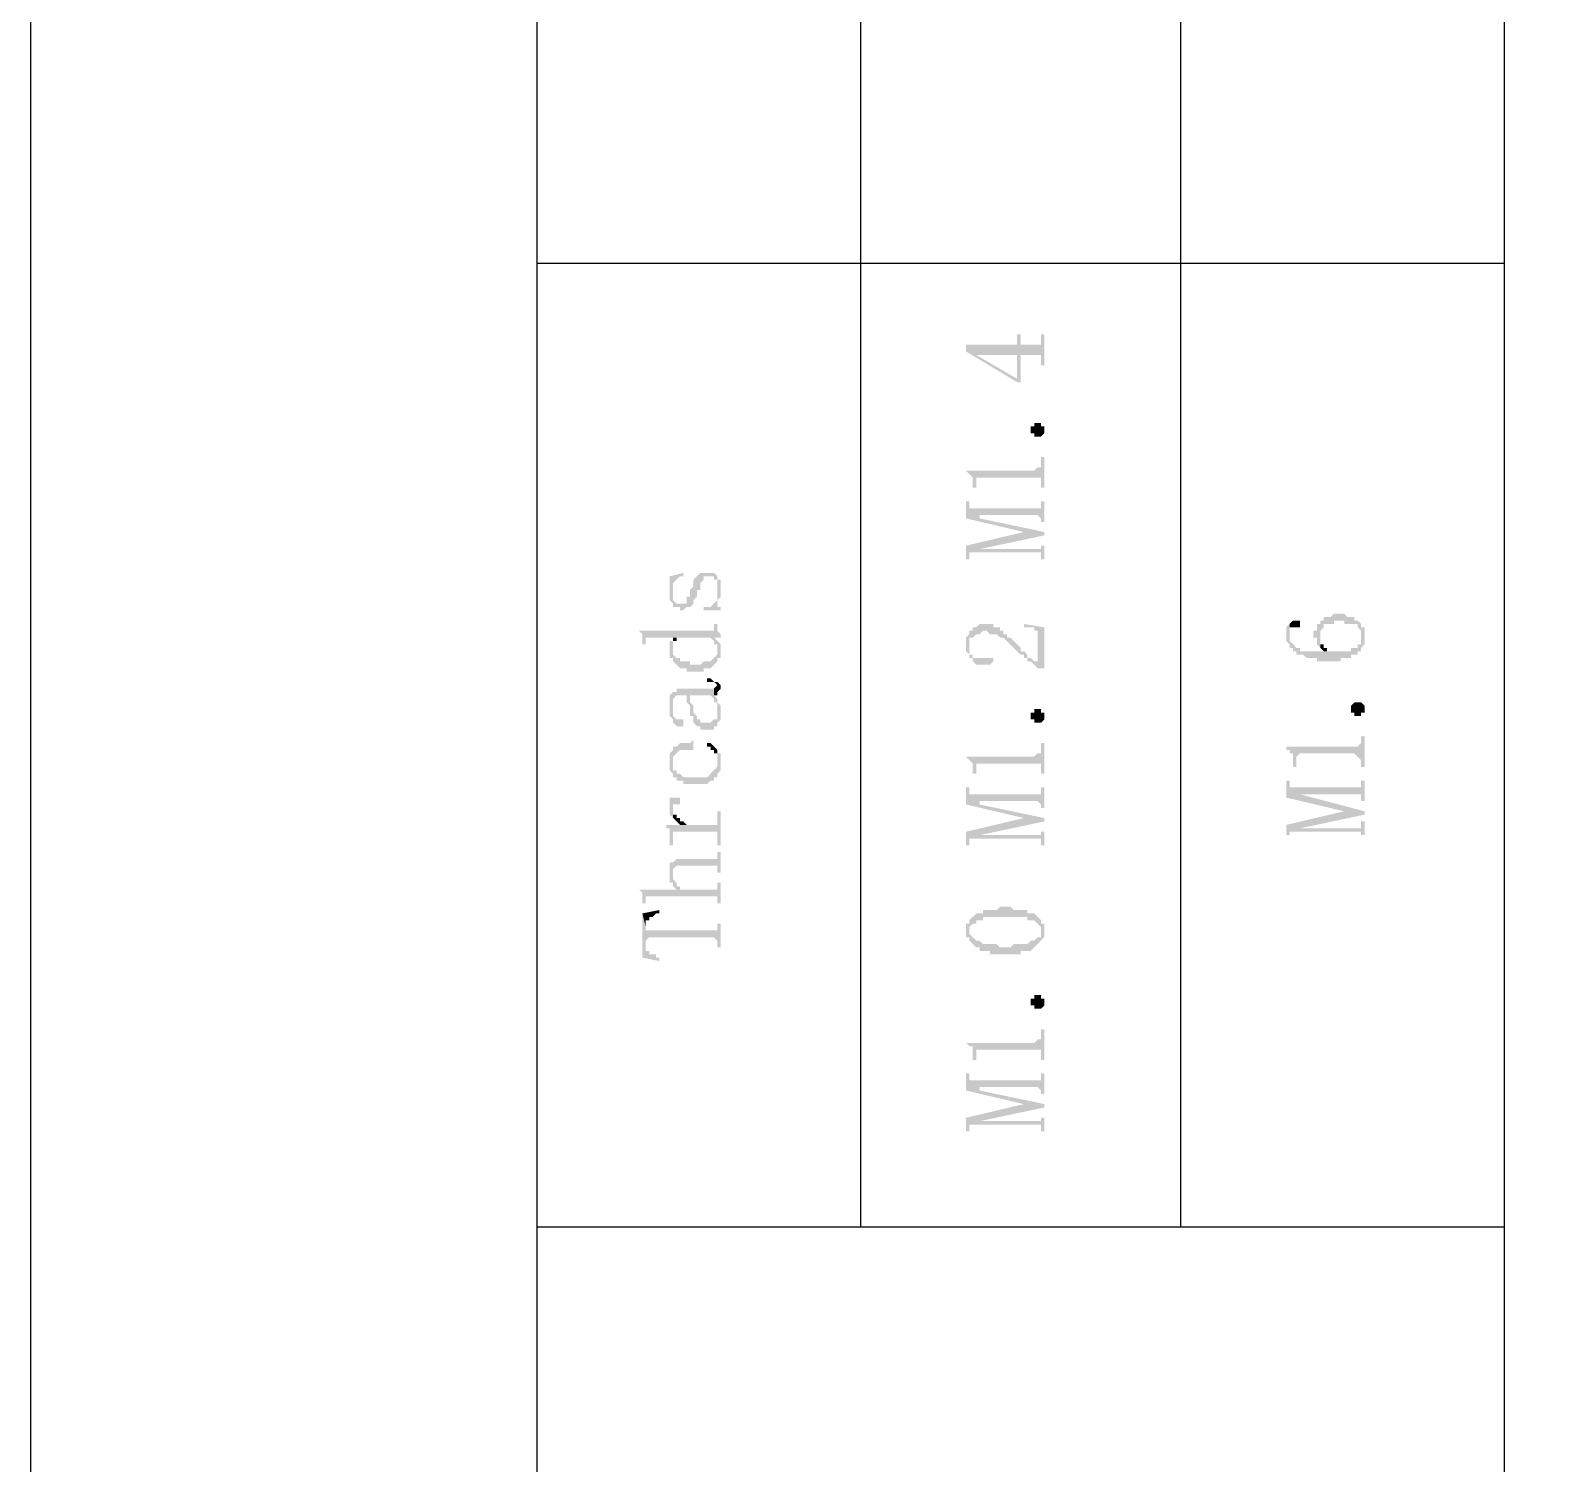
# Model space of a CAD drawing. Header units: millimetres. Extents: x 7018 to 13530, y 4187 to 5692.
# Drawn here: x 12184.84 to 12205.14, y 5096.32 to 5115.31 of the extents above; entities that cross this region are included whole.
import ezdxf

# ---------------------------------------------------------------- set-up
doc = ezdxf.new("R2010")
doc.units = ezdxf.units.MM

msp = doc.modelspace()

# ---------------------------------------------------------------- hatches: boundary and pattern name
at = {"transparency": 33554559}
for points in [[(12197.238, 5111.144), (12197.238, 5111.054), (12197.915, 5110.648), (12197.96, 5110.648), (12197.96, 5111.009), (12198.231, 5111.009), (12198.231, 5110.873), (12198.276, 5110.873), (12198.276, 5111.28), (12198.231, 5111.28), (12198.231, 5111.189), (12198.231, 5111.144), (12197.96, 5111.144), (12197.96, 5111.28), (12197.915, 5111.28), (12197.915, 5110.693), (12197.373, 5111.009), (12197.373, 5111.009)], [(12197.238, 5111.144), (12197.373, 5111.009), (12197.915, 5111.009), (12197.915, 5110.693), (12197.915, 5111.144)], [(12198.276, 5110.016), (12198.276, 5109.971), (12198.276, 5109.971), (12198.231, 5109.926), (12198.141, 5109.926), (12198.141, 5109.971), (12198.095, 5109.971), (12198.095, 5110.016), (12198.095, 5110.061), (12198.141, 5110.061), (12198.141, 5110.106), (12198.231, 5110.106), (12198.231, 5110.061), (12198.276, 5110.061), (12198.276, 5110.016)], [(12197.238, 5109.474), (12197.238, 5109.474), (12197.283, 5109.429), (12197.283, 5109.429), (12197.328, 5109.384), (12197.328, 5109.339), (12197.328, 5109.249), (12197.373, 5109.249), (12197.373, 5109.384), (12198.231, 5109.384), (12198.231, 5109.339), (12198.231, 5109.249), (12198.276, 5109.249), (12198.276, 5109.655), (12198.231, 5109.655), (12198.231, 5109.565), (12198.231, 5109.519), (12198.186, 5109.519), (12198.141, 5109.474)], [(12197.238, 5109.068), (12197.238, 5108.843), (12198.005, 5108.662), (12198.005, 5108.662), (12198.276, 5108.617), (12198.276, 5108.662), (12197.418, 5108.843), (12197.418, 5108.888), (12197.328, 5108.978), (12197.283, 5108.978), (12197.283, 5109.068)], [(12197.328, 5108.978), (12197.418, 5108.888), (12198.186, 5108.888), (12198.231, 5108.843), (12198.231, 5108.797), (12198.276, 5108.797), (12198.276, 5109.068), (12198.231, 5109.068), (12198.231, 5109.023), (12198.231, 5108.978), (12198.186, 5108.978)], [(12197.238, 5108.481), (12197.238, 5108.301), (12197.283, 5108.301), (12197.283, 5108.346), (12197.283, 5108.391), (12197.328, 5108.391), (12197.418, 5108.436), (12198.276, 5108.617), (12198.005, 5108.662)], [(12197.328, 5108.391), (12198.231, 5108.391), (12198.231, 5108.301), (12198.276, 5108.301), (12198.276, 5108.481), (12198.231, 5108.481), (12198.231, 5108.436), (12197.418, 5108.436)], [(12193.311, 5108.075), (12193.311, 5108.03), (12193.357, 5107.714), (12193.357, 5107.895), (12193.357, 5107.94), (12193.357, 5107.985), (12193.402, 5108.03), (12193.402, 5108.03), (12193.447, 5108.075), (12193.492, 5108.075), (12193.492, 5108.12)], [(12193.311, 5107.895), (12193.311, 5107.804), (12193.311, 5107.759), (12193.357, 5107.714), (12193.311, 5108.03), (12193.311, 5107.985)], [(12193.357, 5107.714), (12193.357, 5107.669), (12193.447, 5107.669), (12193.447, 5107.624), (12193.492, 5107.624), (12193.537, 5107.669), (12193.582, 5107.669), (12193.627, 5107.714), (12193.627, 5107.759), (12193.627, 5107.759), (12193.672, 5107.804), (12193.672, 5107.85), (12193.672, 5107.895), (12193.718, 5107.895), (12193.718, 5107.985), (12193.718, 5107.985), (12193.763, 5108.03), (12193.763, 5108.075), (12193.898, 5108.075), (12193.898, 5108.03), (12193.943, 5108.03), (12193.943, 5107.985), (12193.943, 5107.714), (12193.943, 5107.759), (12193.988, 5107.804), (12193.988, 5107.895), (12193.988, 5108.03), (12193.943, 5108.03), (12193.943, 5108.075), (12193.943, 5108.075), (12193.898, 5108.12), (12193.718, 5108.12), (12193.672, 5108.075), (12193.672, 5108.075), (12193.627, 5108.03), (12193.627, 5107.985), (12193.627, 5107.94), (12193.582, 5107.895), (12193.582, 5107.85), (12193.582, 5107.804), (12193.537, 5107.804), (12193.537, 5107.714), (12193.402, 5107.714), (12193.357, 5107.759), (12193.357, 5107.804), (12193.357, 5107.895)], [(12193.763, 5107.669), (12193.763, 5107.624), (12193.988, 5107.624), (12193.988, 5107.669), (12193.943, 5107.669), (12193.943, 5107.895), (12193.943, 5107.85), (12193.943, 5107.759), (12193.943, 5107.759), (12193.898, 5107.714), (12193.898, 5107.714), (12193.853, 5107.669), (12193.808, 5107.669)], [(12192.905, 5107.353), (12192.905, 5107.353), (12192.95, 5107.308), (12192.95, 5107.263), (12192.95, 5107.173), (12192.995, 5107.173), (12192.995, 5107.263), (12193.402, 5107.263), (12193.402, 5107.218), (12193.402, 5107.263), (12193.988, 5107.263), (12193.988, 5107.308), (12193.988, 5107.308), (12193.943, 5107.353), (12193.943, 5107.398), (12193.943, 5107.443), (12193.898, 5107.443), (12193.898, 5107.398), (12193.898, 5107.353), (12193.853, 5107.353)], [(12197.238, 5107.173), (12197.238, 5107.127), (12197.238, 5107.082), (12197.283, 5107.037), (12197.283, 5107.173), (12197.283, 5107.263), (12197.328, 5107.263), (12197.373, 5107.308), (12197.418, 5107.308), (12197.464, 5107.353), (12197.509, 5107.353), (12197.554, 5107.308), (12197.644, 5107.308), (12197.689, 5107.263), (12197.734, 5107.263), (12197.779, 5107.218), (12197.779, 5107.218), (12197.825, 5107.173), (12197.825, 5107.173), (12197.87, 5107.127), (12197.87, 5107.127), (12197.915, 5107.082), (12197.915, 5107.082), (12197.96, 5107.037), (12198.005, 5107.037), (12198.005, 5106.992), (12198.05, 5106.992), (12198.05, 5106.947), (12198.095, 5106.947), (12198.141, 5106.902), (12198.141, 5106.902), (12198.186, 5106.857), (12198.186, 5106.947), (12198.141, 5106.947), (12198.095, 5106.992), (12198.05, 5106.992), (12198.05, 5107.037), (12198.05, 5107.037), (12198.005, 5107.082), (12197.96, 5107.082), (12197.96, 5107.127), (12197.96, 5107.127), (12197.915, 5107.173), (12197.915, 5107.173), (12197.87, 5107.218), (12197.87, 5107.218), (12197.825, 5107.263), (12197.779, 5107.263), (12197.779, 5107.308), (12197.734, 5107.308), (12197.734, 5107.353), (12197.689, 5107.353), (12197.689, 5107.398), (12197.599, 5107.398), (12197.599, 5107.443), (12197.418, 5107.443), (12197.373, 5107.398), (12197.328, 5107.398), (12197.328, 5107.353), (12197.283, 5107.353), (12197.283, 5107.308), (12197.283, 5107.308), (12197.238, 5107.263), (12197.238, 5107.218), (12197.238, 5107.218)], [(12198.005, 5107.443), (12198.005, 5107.398), (12198.141, 5107.398), (12198.141, 5107.353), (12198.186, 5107.353), (12198.186, 5106.857), (12198.276, 5106.857), (12198.276, 5107.398)], [(12201.48, 5107.308), (12201.48, 5107.263), (12201.48, 5107.218), (12201.525, 5107.173), (12201.525, 5107.127), (12201.571, 5107.127), (12201.571, 5107.082), (12201.616, 5107.082), (12201.616, 5107.037), (12201.706, 5107.037), (12201.751, 5106.992), (12201.887, 5106.992), (12201.887, 5106.947), (12202.202, 5106.947), (12202.202, 5106.992), (12202.338, 5106.992), (12202.338, 5107.037), (12202.428, 5107.037), (12202.428, 5107.082), (12202.473, 5107.082), (12202.473, 5107.127), (12202.473, 5107.263), (12202.473, 5107.173), (12202.428, 5107.173), (12202.428, 5107.127), (12202.338, 5107.127), (12202.338, 5107.082), (12201.661, 5107.082), (12201.661, 5107.127), (12201.616, 5107.127), (12201.571, 5107.173), (12201.571, 5107.173), (12201.525, 5107.218), (12201.525, 5107.263), (12201.525, 5107.443), (12201.48, 5107.398), (12201.48, 5107.353)], [(12201.525, 5107.443), (12201.525, 5107.308), (12201.525, 5107.398), (12201.661, 5107.398), (12201.661, 5107.489), (12201.571, 5107.489)], [(12201.841, 5107.308), (12201.841, 5107.263), (12201.887, 5107.263), (12201.887, 5107.173), (12201.887, 5107.173), (12201.932, 5107.127), (12201.932, 5107.308), (12201.932, 5107.353), (12201.932, 5107.353), (12201.977, 5107.398), (12201.977, 5107.443), (12202.112, 5107.443), (12202.112, 5107.489), (12202.248, 5107.489), (12202.248, 5107.443), (12202.428, 5107.443), (12202.428, 5107.398), (12202.428, 5107.398), (12202.473, 5107.353), (12202.473, 5107.127), (12202.518, 5107.173), (12202.518, 5107.263), (12202.518, 5107.308), (12202.518, 5107.398), (12202.473, 5107.398), (12202.473, 5107.443), (12202.473, 5107.443), (12202.428, 5107.489), (12202.383, 5107.489), (12202.383, 5107.534), (12202.293, 5107.534), (12202.248, 5107.579), (12202.112, 5107.579), (12202.067, 5107.534), (12201.977, 5107.534), (12201.977, 5107.489), (12201.932, 5107.489), (12201.932, 5107.443), (12201.887, 5107.443), (12201.887, 5107.398), (12201.887, 5107.353), (12201.841, 5107.353)], [(12193.311, 5107.082), (12193.311, 5107.037), (12193.311, 5106.992), (12193.357, 5106.992), (12193.357, 5106.947), (12193.357, 5106.947), (12193.402, 5106.902), (12193.402, 5106.902), (12193.447, 5106.857), (12193.537, 5106.857), (12193.537, 5106.812), (12193.763, 5106.812), (12193.763, 5106.857), (12193.853, 5106.857), (12193.898, 5106.902), (12193.898, 5106.902), (12193.943, 5106.947), (12193.943, 5107.082), (12193.943, 5107.037), (12193.943, 5107.037), (12193.898, 5106.992), (12193.898, 5106.992), (12193.853, 5106.947), (12193.763, 5106.947), (12193.718, 5106.902), (12193.582, 5106.902), (12193.582, 5106.947), (12193.447, 5106.947), (12193.447, 5106.992), (12193.402, 5106.992), (12193.357, 5107.037), (12193.357, 5107.218), (12193.311, 5107.218), (12193.311, 5107.173), (12193.311, 5107.127)], [(12193.357, 5107.218), (12193.357, 5107.127), (12193.357, 5107.218), (12193.402, 5107.218), (12193.402, 5107.263), (12193.357, 5107.263)], [(12193.853, 5107.263), (12193.898, 5107.218), (12193.898, 5107.173), (12193.943, 5107.173), (12193.943, 5106.947), (12193.943, 5106.992), (12193.988, 5106.992), (12193.988, 5107.037), (12193.988, 5107.082), (12193.988, 5107.127), (12193.988, 5107.173), (12193.943, 5107.218), (12193.943, 5107.218), (12193.898, 5107.263)], [(12201.932, 5107.127), (12201.932, 5107.127), (12201.977, 5107.082), (12202.022, 5107.082), (12202.022, 5107.127), (12201.977, 5107.127), (12201.977, 5107.173), (12201.932, 5107.173), (12201.932, 5107.218), (12201.932, 5107.308)], [(12197.283, 5107.037), (12197.283, 5106.992), (12197.328, 5106.992), (12197.328, 5106.947), (12197.328, 5106.947), (12197.373, 5106.902), (12197.554, 5106.902), (12197.599, 5106.947), (12197.599, 5106.992), (12197.328, 5106.992), (12197.328, 5107.037), (12197.283, 5107.037), (12197.283, 5107.127), (12197.283, 5107.127)], [(12193.808, 5106.721), (12193.808, 5106.676), (12193.898, 5106.676), (12193.943, 5106.631), (12193.943, 5106.496), (12193.943, 5106.541), (12193.943, 5106.541), (12193.988, 5106.586), (12193.988, 5106.631), (12193.943, 5106.676), (12193.898, 5106.676), (12193.853, 5106.721)], [(12193.898, 5106.586), (12193.898, 5106.496), (12193.943, 5106.496), (12193.943, 5106.631), (12193.943, 5106.631)], [(12193.311, 5106.36), (12193.311, 5106.315), (12193.311, 5106.225), (12193.311, 5106.225), (12193.357, 5106.18), (12193.357, 5106.36), (12193.357, 5106.45), (12193.357, 5106.45), (12193.402, 5106.496), (12193.537, 5106.496), (12193.537, 5106.405), (12193.582, 5106.36), (12193.582, 5106.315), (12193.582, 5106.496), (12193.853, 5106.496), (12193.898, 5106.45), (12193.898, 5106.405), (12193.943, 5106.405), (12193.943, 5106.315), (12193.943, 5106.27), (12193.943, 5106.45), (12193.943, 5106.45), (12193.898, 5106.496), (12193.898, 5106.586), (12193.402, 5106.586), (12193.402, 5106.541), (12193.357, 5106.541), (12193.311, 5106.496)], [(12193.582, 5106.315), (12193.582, 5106.225), (12193.627, 5106.225), (12193.627, 5106.18), (12193.627, 5106.135), (12193.627, 5106.135), (12193.672, 5106.089), (12193.718, 5106.089), (12193.718, 5106.044), (12193.898, 5106.044), (12193.898, 5106.089), (12193.943, 5106.089), (12193.943, 5106.135), (12193.943, 5106.135), (12193.988, 5106.18), (12193.988, 5106.27), (12193.988, 5106.315), (12193.988, 5106.36), (12193.943, 5106.405), (12193.943, 5106.225), (12193.943, 5106.18), (12193.898, 5106.18), (12193.853, 5106.135), (12193.718, 5106.135), (12193.718, 5106.18), (12193.672, 5106.18), (12193.672, 5106.225), (12193.672, 5106.225), (12193.627, 5106.27), (12193.627, 5106.315), (12193.627, 5106.36), (12193.582, 5106.405), (12193.582, 5106.496)], [(12202.518, 5106.315), (12202.518, 5106.27), (12202.473, 5106.27), (12202.473, 5106.225), (12202.383, 5106.225), (12202.383, 5106.27), (12202.338, 5106.27), (12202.338, 5106.315), (12202.338, 5106.36), (12202.338, 5106.36), (12202.383, 5106.405), (12202.473, 5106.405), (12202.518, 5106.36), (12202.518, 5106.315)], [(12193.357, 5106.18), (12193.357, 5106.135), (12193.357, 5106.135), (12193.402, 5106.089), (12193.492, 5106.089), (12193.492, 5106.135), (12193.492, 5106.18), (12193.402, 5106.18), (12193.357, 5106.225), (12193.357, 5106.36)], [(12198.276, 5106.225), (12198.276, 5106.18), (12198.276, 5106.18), (12198.231, 5106.135), (12198.141, 5106.135), (12198.141, 5106.18), (12198.095, 5106.18), (12198.095, 5106.225), (12198.095, 5106.27), (12198.141, 5106.27), (12198.141, 5106.315), (12198.231, 5106.315), (12198.231, 5106.27), (12198.276, 5106.27), (12198.276, 5106.225)], [(12193.311, 5105.728), (12193.357, 5105.638), (12193.357, 5105.683), (12193.357, 5105.683), (12193.402, 5105.728), (12193.402, 5105.728), (12193.447, 5105.774), (12193.627, 5105.774), (12193.627, 5105.322), (12193.808, 5105.322), (12193.853, 5105.367), (12193.898, 5105.367), (12193.898, 5105.412), (12193.943, 5105.412), (12193.943, 5105.458), (12193.943, 5105.458), (12193.988, 5105.503), (12193.988, 5105.548), (12193.988, 5105.638), (12193.988, 5105.683), (12193.988, 5105.728), (12193.943, 5105.728), (12193.943, 5105.774), (12193.943, 5105.638), (12193.943, 5105.548), (12193.943, 5105.548), (12193.898, 5105.503), (12193.898, 5105.503), (12193.853, 5105.458), (12193.853, 5105.458), (12193.808, 5105.412), (12193.627, 5105.412), (12193.627, 5105.909), (12193.627, 5105.909), (12193.582, 5105.864), (12193.447, 5105.864), (12193.402, 5105.819), (12193.357, 5105.819), (12193.357, 5105.774), (12193.357, 5105.774)], [(12193.808, 5105.819), (12193.853, 5105.819), (12193.853, 5105.774), (12193.898, 5105.774), (12193.898, 5105.728), (12193.943, 5105.728), (12193.943, 5105.683), (12193.943, 5105.638), (12193.943, 5105.774), (12193.943, 5105.774), (12193.898, 5105.819), (12193.898, 5105.819), (12193.853, 5105.864), (12193.808, 5105.864)], [(12197.238, 5105.683), (12197.238, 5105.683), (12197.283, 5105.638), (12197.283, 5105.638), (12197.328, 5105.593), (12197.328, 5105.548), (12197.328, 5105.458), (12197.373, 5105.458), (12197.373, 5105.593), (12198.231, 5105.593), (12198.231, 5105.548), (12198.231, 5105.458), (12198.276, 5105.458), (12198.276, 5105.864), (12198.231, 5105.864), (12198.231, 5105.774), (12198.231, 5105.728), (12198.186, 5105.728), (12198.141, 5105.683)], [(12201.48, 5105.819), (12201.48, 5105.774), (12201.525, 5105.774), (12201.525, 5105.728), (12201.571, 5105.728), (12201.571, 5105.683), (12201.571, 5105.548), (12201.616, 5105.548), (12201.616, 5105.683), (12201.616, 5105.683), (12201.661, 5105.728), (12202.383, 5105.728), (12202.428, 5105.683), (12202.428, 5105.683), (12202.473, 5105.638), (12202.473, 5105.548), (12202.518, 5105.548), (12202.518, 5105.954), (12202.473, 5105.954), (12202.473, 5105.864), (12202.473, 5105.864), (12202.428, 5105.819), (12202.383, 5105.819)], [(12193.311, 5105.593), (12193.311, 5105.503), (12193.311, 5105.503), (12193.357, 5105.458), (12193.357, 5105.412), (12193.402, 5105.412), (12193.402, 5105.367), (12193.492, 5105.367), (12193.492, 5105.322), (12193.627, 5105.322), (12193.627, 5105.412), (12193.492, 5105.412), (12193.447, 5105.458), (12193.402, 5105.458), (12193.402, 5105.503), (12193.357, 5105.503), (12193.357, 5105.548), (12193.357, 5105.638), (12193.311, 5105.728), (12193.311, 5105.683), (12193.311, 5105.638)], [(12197.238, 5105.277), (12197.238, 5105.051), (12198.005, 5104.871), (12198.005, 5104.871), (12198.276, 5104.826), (12198.276, 5104.871), (12197.418, 5105.051), (12197.418, 5105.097), (12197.328, 5105.187), (12197.283, 5105.187), (12197.283, 5105.277)], [(12197.328, 5105.187), (12197.418, 5105.097), (12198.186, 5105.097), (12198.231, 5105.051), (12198.231, 5105.006), (12198.276, 5105.006), (12198.276, 5105.277), (12198.231, 5105.277), (12198.231, 5105.232), (12198.231, 5105.187), (12198.186, 5105.187)], [(12201.48, 5105.367), (12201.48, 5105.142), (12202.248, 5104.961), (12202.248, 5104.961), (12202.518, 5104.916), (12202.518, 5104.961), (12201.661, 5105.187), (12201.661, 5105.187), (12201.571, 5105.277), (12201.525, 5105.277), (12201.525, 5105.322), (12201.525, 5105.367)], [(12201.571, 5105.277), (12201.661, 5105.187), (12202.473, 5105.187), (12202.473, 5105.142), (12202.473, 5105.097), (12202.518, 5105.097), (12202.518, 5105.367), (12202.473, 5105.367), (12202.473, 5105.322), (12202.473, 5105.277), (12202.428, 5105.277)], [(12193.311, 5105.051), (12193.311, 5104.961), (12193.311, 5104.916), (12193.357, 5104.871), (12193.357, 5105.006), (12193.357, 5105.051), (12193.447, 5105.051), (12193.447, 5105.097), (12193.447, 5105.142), (12193.311, 5105.142), (12193.311, 5105.097)], [(12193.357, 5104.871), (12193.357, 5104.871), (12193.402, 5104.826), (12193.402, 5104.826), (12193.447, 5104.781), (12193.537, 5104.781), (12193.492, 5104.826), (12193.447, 5104.826), (12193.447, 5104.871), (12193.402, 5104.871), (12193.402, 5104.916), (12193.357, 5104.916), (12193.357, 5104.961), (12193.357, 5105.006)], [(12193.266, 5104.781), (12193.266, 5104.735), (12193.311, 5104.735), (12193.311, 5104.645), (12193.311, 5104.6), (12193.311, 5104.51), (12193.357, 5104.51), (12193.357, 5104.645), (12193.357, 5104.69), (12193.943, 5104.69), (12193.943, 5104.645), (12193.943, 5104.51), (12193.988, 5104.51), (12193.988, 5104.961), (12193.943, 5104.961), (12193.943, 5104.826), (12193.943, 5104.781), (12193.492, 5104.781)], [(12197.238, 5104.69), (12197.238, 5104.51), (12197.283, 5104.51), (12197.283, 5104.555), (12197.283, 5104.6), (12197.328, 5104.6), (12197.418, 5104.645), (12198.276, 5104.826), (12198.005, 5104.871)], [(12201.48, 5104.781), (12201.48, 5104.645), (12201.525, 5104.645), (12201.525, 5104.69), (12201.571, 5104.69), (12201.661, 5104.735), (12202.518, 5104.916), (12202.248, 5104.961)], [(12201.571, 5104.69), (12202.473, 5104.69), (12202.473, 5104.645), (12202.518, 5104.645), (12202.518, 5104.826), (12202.473, 5104.826), (12202.473, 5104.781), (12202.473, 5104.735), (12201.661, 5104.735)], [(12197.328, 5104.6), (12198.231, 5104.6), (12198.231, 5104.51), (12198.276, 5104.51), (12198.276, 5104.69), (12198.231, 5104.69), (12198.231, 5104.645), (12197.418, 5104.645)], [(12193.357, 5104.284), (12193.357, 5104.149), (12193.357, 5104.194), (12193.402, 5104.239), (12193.943, 5104.239), (12193.943, 5104.149), (12193.988, 5104.149), (12193.988, 5104.42), (12193.943, 5104.42), (12193.943, 5104.374), (12193.943, 5104.329), (12193.402, 5104.329)], [(12193.311, 5104.149), (12193.311, 5104.104), (12193.311, 5104.013), (12193.357, 5104.013), (12193.357, 5103.968), (12193.357, 5103.968), (12193.402, 5103.923), (12193.402, 5103.923), (12193.447, 5103.968), (12193.402, 5103.968), (12193.402, 5104.013), (12193.402, 5104.013), (12193.357, 5104.058), (12193.357, 5104.284), (12193.311, 5104.284), (12193.311, 5104.194), (12193.311, 5104.194)], [(12192.905, 5103.923), (12192.905, 5103.923), (12192.95, 5103.878), (12192.95, 5103.833), (12192.95, 5103.743), (12192.995, 5103.743), (12192.995, 5103.788), (12192.995, 5103.833), (12193.943, 5103.833), (12193.943, 5103.743), (12193.988, 5103.743), (12193.988, 5104.013), (12193.943, 5104.013), (12193.943, 5103.968), (12193.943, 5103.923), (12193.447, 5103.923), (12193.447, 5103.968), (12193.402, 5103.923)], [(12192.95, 5103.607), (12192.995, 5103.427), (12192.995, 5103.517), (12193.041, 5103.517), (12193.041, 5103.562), (12193.086, 5103.562), (12193.131, 5103.607), (12193.176, 5103.607), (12193.176, 5103.652)], [(12192.95, 5103.607), (12192.95, 5103.02), (12193.176, 5102.975), (12193.176, 5103.02), (12193.131, 5103.02), (12193.131, 5103.066), (12193.041, 5103.066), (12193.041, 5103.111), (12192.995, 5103.111), (12192.995, 5103.201), (12192.995, 5103.427)], [(12197.238, 5103.382), (12197.238, 5103.291), (12197.283, 5103.291), (12197.283, 5103.246), (12197.283, 5103.382), (12197.283, 5103.427), (12197.283, 5103.427), (12197.328, 5103.472), (12197.373, 5103.472), (12197.373, 5103.517), (12197.464, 5103.517), (12197.464, 5103.562), (12198.05, 5103.562), (12198.05, 5103.517), (12198.141, 5103.517), (12198.186, 5103.472), (12198.186, 5103.472), (12198.231, 5103.427), (12198.231, 5103.382), (12198.231, 5103.517), (12198.231, 5103.517), (12198.186, 5103.562), (12198.186, 5103.562), (12198.141, 5103.607), (12198.05, 5103.607), (12198.05, 5103.652), (12197.87, 5103.652), (12197.825, 5103.697), (12197.689, 5103.697), (12197.644, 5103.652), (12197.464, 5103.652), (12197.464, 5103.607), (12197.373, 5103.607), (12197.328, 5103.562), (12197.328, 5103.562), (12197.283, 5103.517), (12197.283, 5103.472), (12197.238, 5103.472)], [(12192.995, 5103.427), (12192.995, 5103.201), (12192.995, 5103.246), (12192.995, 5103.246), (12193.041, 5103.291), (12193.898, 5103.291), (12193.943, 5103.246), (12193.943, 5103.156), (12193.988, 5103.156), (12193.988, 5103.472), (12193.943, 5103.472), (12193.943, 5103.427), (12193.943, 5103.382), (12192.995, 5103.382)], [(12197.283, 5103.246), (12197.328, 5103.201), (12197.328, 5103.201), (12197.373, 5103.156), (12197.418, 5103.156), (12197.418, 5103.111), (12197.554, 5103.111), (12197.554, 5103.066), (12197.96, 5103.066), (12197.96, 5103.111), (12198.095, 5103.111), (12198.141, 5103.156), (12198.141, 5103.156), (12198.186, 5103.201), (12198.186, 5103.201), (12198.231, 5103.246), (12198.231, 5103.246), (12198.276, 5103.291), (12198.276, 5103.336), (12198.276, 5103.382), (12198.276, 5103.427), (12198.276, 5103.472), (12198.231, 5103.472), (12198.231, 5103.517), (12198.231, 5103.336), (12198.231, 5103.291), (12198.186, 5103.291), (12198.141, 5103.246), (12198.095, 5103.246), (12198.05, 5103.201), (12197.87, 5103.201), (12197.825, 5103.156), (12197.689, 5103.156), (12197.644, 5103.201), (12197.464, 5103.201), (12197.418, 5103.246), (12197.373, 5103.246), (12197.328, 5103.291), (12197.328, 5103.291), (12197.283, 5103.336), (12197.283, 5103.382)], [(12198.276, 5102.434), (12198.276, 5102.389), (12198.276, 5102.389), (12198.231, 5102.343), (12198.141, 5102.343), (12198.141, 5102.389), (12198.095, 5102.389), (12198.095, 5102.434), (12198.095, 5102.479), (12198.141, 5102.479), (12198.141, 5102.524), (12198.231, 5102.524), (12198.231, 5102.479), (12198.276, 5102.479), (12198.276, 5102.434)], [(12197.238, 5101.892), (12197.238, 5101.892), (12197.283, 5101.847), (12197.328, 5101.847), (12197.328, 5101.802), (12197.328, 5101.757), (12197.328, 5101.666), (12197.373, 5101.666), (12197.373, 5101.802), (12198.231, 5101.802), (12198.231, 5101.757), (12198.231, 5101.666), (12198.276, 5101.666), (12198.276, 5102.073), (12198.231, 5102.073), (12198.231, 5101.982), (12198.231, 5101.937), (12198.186, 5101.937), (12198.141, 5101.892)], [(12197.238, 5101.486), (12197.238, 5101.26), (12198.005, 5101.08), (12198.005, 5101.08), (12198.276, 5101.035), (12198.276, 5101.08), (12197.418, 5101.26), (12197.418, 5101.305), (12197.328, 5101.396), (12197.283, 5101.396), (12197.283, 5101.486)], [(12197.328, 5101.396), (12197.418, 5101.305), (12198.186, 5101.305), (12198.231, 5101.26), (12198.231, 5101.215), (12198.276, 5101.215), (12198.276, 5101.486), (12198.231, 5101.486), (12198.231, 5101.441), (12198.231, 5101.396), (12198.186, 5101.396)], [(12197.238, 5100.899), (12197.238, 5100.719), (12197.283, 5100.719), (12197.283, 5100.764), (12197.283, 5100.809), (12197.328, 5100.809), (12197.418, 5100.854), (12198.276, 5101.035), (12198.005, 5101.08)], [(12197.328, 5100.809), (12198.231, 5100.809), (12198.231, 5100.719), (12198.276, 5100.719), (12198.276, 5100.899), (12198.231, 5100.899), (12198.231, 5100.854), (12197.418, 5100.854)]]:
    msp.add_hatch(color=256, dxfattribs=at).paths.add_polyline_path(points)

# ---------------------------------------------------------------- linework, layer by layer
msp.add_line((12191.551, 5242.873), (12191.551, 4956.132))
msp.add_lwpolyline([(12604.845, 4951.873), (12604.845, 5248.873), (12184.845, 5248.873), (12184.845, 4951.873)], close=True)
for points in [[(12204.369, 5242.873), (12204.369, 4956.132)], [(12195.839, 5137.14), (12195.839, 5099.455)], [(12200.081, 5137.14), (12200.081, 5099.455)], [(12191.551, 5112.227), (12204.369, 5112.227)], [(12191.551, 5099.455), (12204.369, 5099.455)]]:
    msp.add_lwpolyline(points)

doc.saveas('drawing.dxf')
